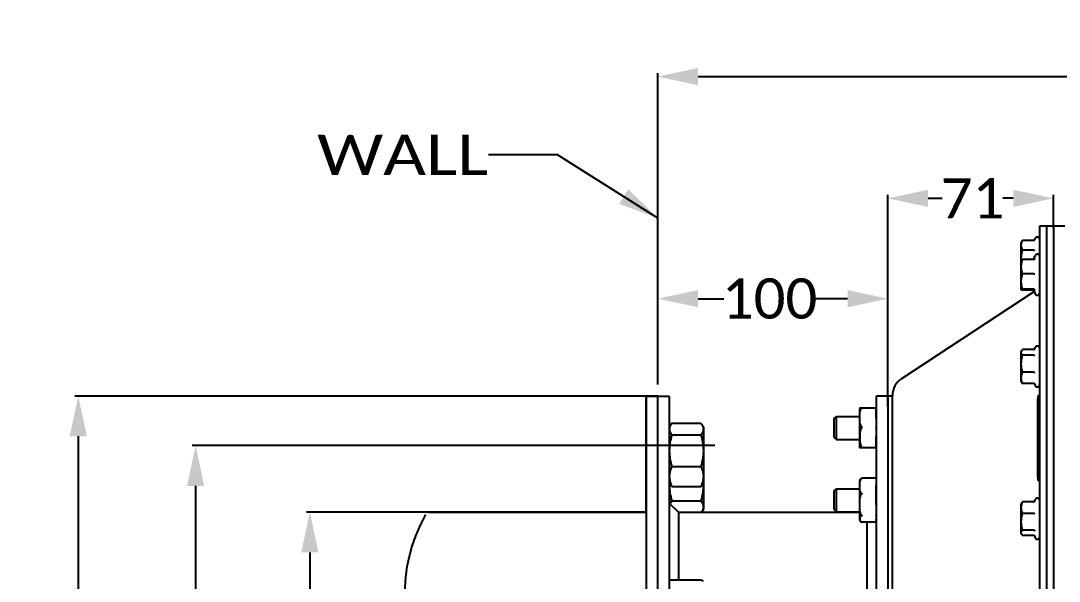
# Model space of a CAD drawing. Header units: millimetres. Extents: x 971 to 5173, y 8 to 3808.
# Drawn here: x 3930.4 to 4381.8, y 1768.9 to 2012.5 of the extents above; entities that cross this region are included whole.
import ezdxf
from ezdxf.enums import TextEntityAlignment as Align

# ---------------------------------------------------------------- set-up
doc = ezdxf.new("R2010")
doc.units = ezdxf.units.MM
doc.header["$LTSCALE"] = 115.5
doc.header["$PDMODE"] = 3
doc.header["$PDSIZE"] = 8
doc.layers.get('0').update_dxf_attribs({"linetype": 'CONTINUOUS'})
doc.layers.get('Defpoints').update_dxf_attribs({"linetype": 'CONTINUOUS'})
doc.layers.add('00_BUW_DATUM', color=7, linetype='CONTINUOUS')
doc.styles.get("Standard").update_dxf_attribs({"font": 'calibri.ttf'})
doc.dimstyles.new('DIMSTYLE_5', dxfattribs={"dimtxt": 17.5, "dimasz": 17.5, "dimexe": 1.5, "dimexo": 1, "dimgap": 0.875, "dimtad": 1, "dimdsep": 46, "dimtxsty": 'Standard', "dimblk": '_FILLED', "dimblk1": '_FILLED', "dimblk2": '_FILLED', "dimcen": 0.09, "dimazin": 2, "dimtp": 0.01, "dimtm": 0.01, "dimtfac": 1, "dimtofl": 0, "dimtmove": 0, "dimatfit": 3, "dimldrblk": '_FILLED', "dimfxl": 1, "dimtolj": 1, "dimarcsym": 0})
doc.dimstyles.get("Standard").update_dxf_attribs({"dimtxt": 17.5, "dimasz": 17.5, "dimexe": 1.5, "dimexo": 1, "dimtad": 1, "dimdsep": 46, "dimtxsty": 'Standard', "dimblk": '_FILLED', "dimblk1": '_FILLED', "dimblk2": '_FILLED', "dimcen": 0.09, "dimazin": 2, "dimtol": 1, "dimtp": 0.01, "dimtm": 0.01, "dimtfac": 1, "dimtofl": 0, "dimtmove": 0, "dimatfit": 3, "dimldrblk": '_FILLED', "dimfxl": 1, "dimtolj": 1, "dimarcsym": 0})

# ---------------------------------------------------------------- blocks, each defined once
blk = doc.blocks.new('_FILLED')
at = {"color": 0, "linetype": 'ByBlock'}
blk.add_solid([(0, 0), (-1, 0.214), (-1, -0.214)], dxfattribs=at)
blk = doc.blocks.new('*D72')
at = {"color": 0, "linetype": 'Continuous', "lineweight": -2}
for p, q in [((4207.29, 1854.41), (4207.29, 1989.75)), ((4224.79, 1988.25), (4904.79, 1988.25)), ((4922.29, 1788.85), (4922.29, 1989.75))]:
    blk.add_line(p, q, dxfattribs=at)
at = {"layer": 'Defpoints', "color": 0}
for p in [(4922.29, 1988.25), (4207.29, 1853.41), (4922.29, 1787.85)]:
    blk.add_point(p, dxfattribs=at)
at = {"color": 0, "linetype": 'ByBlock', "lineweight": -2, "xscale": 17.5, "yscale": 17.5, "zscale": 17.5, "rotation": 180}
blk.add_blockref('_FILLED', (4207.29, 1988.25), dxfattribs=at)
at = {"color": 0, "linetype": 'ByBlock', "lineweight": -2, "xscale": 17.5, "yscale": 17.5, "zscale": 17.5}
blk.add_blockref('_FILLED', (4922.29, 1988.25), dxfattribs=at)
at = {"color": 0, "insert": (4591.58, 2012.46), "char_height": 17.5, "attachment_point": 2, "line_spacing_factor": 0.9}
blk.add_mtext('\\A1;{\\A1;715}', dxfattribs=at)
blk = doc.blocks.new('*D73')
at = {"color": 0, "linetype": 'Continuous', "lineweight": -2}
for p, q in [((4202.29, 1849.41), (3953.88, 1849.41)), ((3955.38, 1831.91), (3955.38, 1546.91)), ((4202.29, 1529.41), (3953.88, 1529.41))]:
    blk.add_line(p, q, dxfattribs=at)
at = {"layer": 'Defpoints', "color": 0}
for p in [(4203.29, 1849.41), (3955.38, 1529.41), (4203.29, 1529.41)]:
    blk.add_point(p, dxfattribs=at)
at = {"color": 0, "linetype": 'ByBlock', "lineweight": -2, "xscale": 17.5, "yscale": 17.5, "zscale": 17.5}
for p, rotation in [((3955.38, 1849.41), 90), ((3955.38, 1529.41), 270)]:
    blk.add_blockref('_FILLED', p, dxfattribs=dict(at, rotation=rotation))
at = {"color": 0, "insert": (3931.17, 1701.07), "char_height": 17.5, "attachment_point": 2, "rotation": 90, "line_spacing_factor": 0.9}
blk.add_mtext('\\A1;%%c320', dxfattribs=at)
blk = doc.blocks.new('*D74')
at = {"color": 0, "linetype": 'Continuous', "lineweight": -2}
for p, q in [((4202.29, 1798.91), (4054.54, 1798.91)), ((4056.04, 1781.41), (4056.04, 1597.41)), ((4202.29, 1579.91), (4054.54, 1579.91))]:
    blk.add_line(p, q, dxfattribs=at)
at = {"layer": 'Defpoints', "color": 0}
for p in [(4203.29, 1798.91), (4056.04, 1579.91), (4203.29, 1579.91)]:
    blk.add_point(p, dxfattribs=at)
at = {"color": 0, "linetype": 'ByBlock', "lineweight": -2, "xscale": 17.5, "yscale": 17.5, "zscale": 17.5}
for p, rotation in [((4056.04, 1798.91), 90), ((4056.04, 1579.91), 270)]:
    blk.add_blockref('_FILLED', p, dxfattribs=dict(at, rotation=rotation))
at = {"color": 0, "insert": (4031.83, 1701.07), "char_height": 17.5, "attachment_point": 2, "rotation": 90, "line_spacing_factor": 0.9}
blk.add_mtext('\\A1;%%c220', dxfattribs=at)
blk = doc.blocks.new('*D75')
at = {"color": 0, "linetype": 'Continuous', "lineweight": -2}
for p, q in [((4232.14, 1827.85), (4004.88, 1827.85)), ((4006.38, 1810.35), (4006.38, 1565.35)), ((4231.48, 1547.85), (4004.88, 1547.85))]:
    blk.add_line(p, q, dxfattribs=at)
at = {"layer": 'Defpoints', "color": 0}
for p in [(4233.14, 1827.85), (4006.38, 1547.85), (4232.48, 1547.85)]:
    blk.add_point(p, dxfattribs=at)
at = {"color": 0, "linetype": 'ByBlock', "lineweight": -2, "xscale": 17.5, "yscale": 17.5, "zscale": 17.5}
for p, rotation in [((4006.38, 1827.85), 90), ((4006.38, 1547.85), 270)]:
    blk.add_blockref('_FILLED', p, dxfattribs=dict(at, rotation=rotation))
at = {"color": 0, "insert": (3982.17, 1697.83), "char_height": 17.5, "attachment_point": 2, "rotation": 90, "line_spacing_factor": 0.9}
blk.add_mtext('\\A1;%%c280', dxfattribs=at)
blk = doc.blocks.new('*D77')
at = {"color": 0, "lineweight": -2}
for p, q in [((4207.27, 1886.34), (4207.27, 1893.22)), ((4224.77, 1891.72), (4235.94, 1891.72)), ((4289.79, 1891.72), (4275.81, 1891.72)), ((4307.29, 1844.73), (4307.29, 1893.22))]:
    blk.add_line(p, q, dxfattribs=at)
at = {"layer": 'Defpoints', "color": 0}
for p in [(4307.29, 1891.72), (4207.27, 1885.34), (4307.29, 1843.73)]:
    blk.add_point(p, dxfattribs=at)
at = {"color": 0, "linetype": 'ByBlock', "lineweight": -2, "xscale": 17.5, "yscale": 17.5, "zscale": 17.5, "rotation": 180}
blk.add_blockref('_FILLED', (4207.27, 1891.72), dxfattribs=at)
at = {"color": 0, "linetype": 'ByBlock', "lineweight": -2, "xscale": 17.5, "yscale": 17.5, "zscale": 17.5}
blk.add_blockref('_FILLED', (4307.29, 1891.72), dxfattribs=at)
at = {"color": 0, "insert": (4255.88, 1891.72), "char_height": 17.5, "attachment_point": 5}
blk.add_mtext('\\A1;\\A1;100', dxfattribs=at)
blk = doc.blocks.new('*D78')
at = {"color": 0, "lineweight": -2}
for p, q in [((4307.29, 1848), (4307.29, 1936.84)), ((4379.29, 1922.44), (4379.29, 1936.84)), ((4324.79, 1935.34), (4330.92, 1935.34)), ((4361.79, 1935.34), (4357.28, 1935.34))]:
    blk.add_line(p, q, dxfattribs=at)
at = {"layer": 'Defpoints', "color": 0}
for p in [(4379.29, 1935.34), (4379.29, 1921.44), (4307.29, 1847)]:
    blk.add_point(p, dxfattribs=at)
at = {"color": 0, "linetype": 'ByBlock', "lineweight": -2, "xscale": 17.5, "yscale": 17.5, "zscale": 17.5, "rotation": 180}
blk.add_blockref('_FILLED', (4307.29, 1935.34), dxfattribs=at)
at = {"color": 0, "linetype": 'ByBlock', "lineweight": -2, "xscale": 17.5, "yscale": 17.5, "zscale": 17.5}
blk.add_blockref('_FILLED', (4379.29, 1935.34), dxfattribs=at)
at = {"color": 0, "insert": (4344.1, 1935.34), "char_height": 17.5, "attachment_point": 5}
blk.add_mtext('\\A1;\\A1;71', dxfattribs=at)

msp = doc.modelspace()

# ---------------------------------------------------------------- linework, layer by layer
at = {"color": 0, "linetype": 'Continuous'}
for p, q in [((4373.29077, 1455.40824), (4373.29077, 1923.40824)), ((4373.29077, 1923.40824), (4384.29077, 1923.40824)), ((4376.29077, 1923.40824), (4376.29077, 1455.40824)), ((4379.29077, 1923.40824), (4379.29077, 1455.40824)), ((4365.29077, 1916.07481), (4365.69294, 1916.7714)), ((4365.29077, 1895.61102), (4365.29077, 1916.07481)), ((4365.87132, 1917.05637), (4365.69298, 1916.77139)), ((4370.6837, 1917.05637), (4365.87132, 1917.05637)), ((4371.16633, 1917.3814), (4371.32639, 1917.82118)), ((4371.19215, 1917.42963), (4371.20464, 1917.46138)), ((4370.6837, 1912.79625), (4365.87132, 1912.79625)), ((4370.81371, 1908.94032), (4371.32639, 1910.34897)), ((4365.29077, 1908.6026), (4365.29564, 1908.61103)), ((4365.29967, 1908.61113), (4365.29928, 1908.62088)), ((4365.30554, 1908.61136), (4365.30521, 1908.62111)), ((4370.6837, 1908.78517), (4365.87132, 1908.78517)), ((4370.6837, 1902.48459), (4365.87132, 1902.48459)), ((4313.35041, 1857.07428), (4370.94691, 1894.89885)), ((4365.29576, 1895.59416), (4365.29077, 1895.61102)), ((4370.6837, 1895.80202), (4365.87132, 1895.80202)), ((4370.6837, 1895.42002), (4365.87132, 1895.42002)), ((4370.81371, 1895.26489), (4371.32639, 1893.85622)), ((4365.29077, 1868.7496), (4365.52116, 1869.14865)), ((4370.6837, 1869.63144), (4365.87132, 1869.63144)), ((4370.96713, 1869.50892), (4371.32639, 1870.49597)), ((4370.96903, 1869.5103), (4370.96841, 1869.50858)), ((4365.29077, 1855.7496), (4365.29077, 1868.7496)), ((4370.6837, 1867.11583), (4365.87132, 1867.11583)), ((4365.29077, 1855.7496), (4365.52116, 1855.35055)), ((4370.6837, 1859.73399), (4365.87132, 1859.73399)), ((4370.6837, 1854.86776), (4365.87132, 1854.86776)), ((4371.08613, 1854.66336), (4371.32639, 1854.00323)), ((4371.20465, 1854.46814), (4371.16634, 1854.5531)), ((4202.27292, 1849.38916), (4202.27292, 1529.38916)), ((4202.27292, 1798.88916), (4202.27292, 1849.38916)), ((4202.27292, 1849.38916), (4207.27292, 1849.38916)), ((4207.27292, 1849.38916), (4202.27292, 1849.38916)), ((4207.29077, 1529.40824), (4207.29077, 1849.40824)), ((4207.29077, 1849.40824), (4212.29077, 1849.40824)), ((4212.29077, 1849.40824), (4212.29077, 1529.40824)), ((4302.29077, 1529.40824), (4302.29077, 1849.40824)), ((4309.29077, 1849.40824), (4302.29077, 1849.40824)), ((4307.29077, 1849.40824), (4307.29077, 1529.40824)), ((4309.29077, 1529.26503), (4309.29077, 1849.55146)), ((4372.29077, 1848.11758), (4372.29077, 1814.04335)), ((4372.29077, 1848.11758), (4372.49077, 1848.11758)), ((4372.49077, 1849.52585), (4372.49077, 1812.63508)), ((4373.29077, 1849.52585), (4372.49077, 1849.52585)), ((4295.09077, 1843.93822), (4295.0935, 1844.02818)), ((4295.09077, 1827.10831), (4295.09077, 1843.93822)), ((4295.8908, 1844.17927), (4295.90032, 1844.17944)), ((4302.09077, 1844.17944), (4295.90019, 1844.17944)), ((4302.09077, 1844.17944), (4302.09077, 1839.78548)), ((4302.09077, 1844.00892), (4302.29077, 1844.00892)), ((4283.99077, 1839.60326), (4284.91077, 1840.52326)), ((4283.99077, 1831.44326), (4283.99077, 1839.60326)), ((4284.91077, 1830.52326), (4284.91077, 1840.52326)), ((4284.91077, 1840.52326), (4295.09077, 1840.52326)), ((4302.09077, 1841.77326), (4302.29077, 1841.77326)), ((4302.29077, 1839.78548), (4302.09077, 1839.78548)), ((4283.99077, 1831.44326), (4284.91077, 1830.52326)), ((4284.91077, 1830.52326), (4295.09077, 1830.52326)), ((4302.09077, 1831.77088), (4302.09077, 1827.01874)), ((4302.09077, 1831.77088), (4302.29077, 1831.77088)), ((4302.09077, 1829.27326), (4302.29077, 1829.27326)), ((4295.09077, 1827.10831), (4295.0935, 1827.01835)), ((4295.8908, 1826.86726), (4295.90032, 1826.86709)), ((4302.28134, 1826.86709), (4295.90019, 1826.86709)), ((4302.29077, 1827.01874), (4302.09077, 1827.01874)), ((4372.29077, 1820.43697), (4372.49077, 1820.43697)), ((4373.29077, 1820.30743), (4372.49077, 1820.30743)), ((4295.09077, 1795.70084), (4295.09077, 1812.53075)), ((4302.22598, 1813.63971), (4295.95556, 1813.63971)), ((4302.09077, 1810.5165), (4302.09077, 1801.92577)), ((4302.09077, 1810.5165), (4302.29077, 1810.5165)), ((4302.09077, 1810.36579), (4302.29077, 1810.36579)), ((4372.29077, 1814.04335), (4372.49077, 1814.04335)), ((4373.29077, 1812.63508), (4372.49077, 1812.63508)), ((4283.99077, 1808.19579), (4284.91077, 1809.11579)), ((4283.99077, 1800.03579), (4283.99077, 1808.19579)), ((4284.91077, 1799.11579), (4284.91077, 1809.11579)), ((4284.91077, 1809.11579), (4295.09077, 1809.11579)), ((4216.29077, 1798.90824), (4212.29077, 1802.90824)), ((4302.29077, 1801.92577), (4302.09077, 1801.92577)), ((4365.29077, 1802.58307), (4365.48205, 1802.91438)), ((4365.29077, 1789.58307), (4365.29077, 1802.58307)), ((4370.6837, 1803.42235), (4365.87132, 1803.42235)), ((4371.05851, 1803.59344), (4371.32639, 1804.32944)), ((4371.15551, 1803.71594), (4371.20465, 1803.81968)), ((4107.27292, 1798.88916), (4202.27292, 1798.88916)), ((4216.29077, 1798.90824), (4216.29077, 1769.52965)), ((4216.29077, 1798.90824), (4295.09077, 1798.90824)), ((4283.99077, 1800.03579), (4284.91077, 1799.11579)), ((4284.91077, 1799.11579), (4295.09077, 1799.11579)), ((4370.6837, 1798.39211), (4365.87132, 1798.39211)), ((4295.09627, 1795.73568), (4295.09744, 1795.70122)), ((4295.09632, 1795.73568), (4295.09638, 1795.73203)), ((4295.09638, 1795.73203), (4295.09802, 1795.70122)), ((4302.09077, 1794.59187), (4295.95556, 1794.59187)), ((4298.29077, 1715.27727), (4298.29077, 1794.59187)), ((4302.09077, 1796.06585), (4302.09077, 1794.59187)), ((4302.09077, 1796.06585), (4302.29077, 1796.06585)), ((4365.29077, 1789.58307), (4365.48205, 1789.25176)), ((4370.6837, 1791.05283), (4365.87132, 1791.05283)), ((4370.6837, 1788.74379), (4365.87132, 1788.74379)), ((4370.94054, 1788.89681), (4371.32639, 1787.8367)), ((4370.94128, 1788.89796), (4370.94156, 1788.8972))]:
    msp.add_line(p, q, dxfattribs=at)
for points in [[(4370.71503, 1908.78887), (4370.75225, 1908.82732), (4370.81371, 1908.94032)], [(4370.81371, 1895.26489), (4370.75225, 1895.37788), (4370.69174, 1895.44039), (4370.67314, 1895.4538)]]:
    msp.add_lwpolyline(points, dxfattribs=at)
for centre, radius, start, end in [((4370.56003, 1917.69664), 0.6862, 332.5272208, 337.0983722), ((4372.27804, 1917.47481), 1.01272, 0, 160), ((4372.27804, 1910.0026), 1.01272, 0, 160), ((4376.4296, 1909.05633), 11.13884, 180.0044041, 182.2404166), ((4370.68348, 1894.91731), 0.50272, 86.3745952, 90.0004095), ((4372.27804, 1894.2026), 1.01272, 200, 0), ((4372.27804, 1870.1496), 1.01272, 0, 160), ((4318.29077, 1849.55146), 9, 123.2935633, 180), ((4370.5874, 1854.24253), 0.65698, 28.2171297, 40.1516084), ((4372.27804, 1854.3496), 1.01272, 200, 0), ((4296.57077, 1812.53075), 1.48, 161.4451253, 180), ((4372.27804, 1803.98307), 1.01272, 0, 160), ((4296.57077, 1795.70084), 1.48, 180, 198.5548747), ((4372.27804, 1788.18307), 1.01272, 200, 0)]:
    msp.add_arc(centre, radius, start, end, dxfattribs=at)
for points, knots in [([(4365.29077, 1914.92631), (4365.29077, 1915.10682), (4365.31855, 1915.47089), (4365.47944, 1916.19716), (4365.69972, 1916.71897), (4365.87132, 1917.05637)], [0, 0, 0, 0, 0.243269477, 0.4898847, 1, 1, 1, 1]), ([(4365.87132, 1912.79625), (4365.69973, 1913.13364), (4365.47956, 1913.65548), (4365.31863, 1914.38173), (4365.29077, 1914.74579), (4365.29077, 1914.92631)], [0, 0, 0, 0, 0.510108146, 0.756727448, 1, 1, 1, 1]), ([(4370.6837, 1917.05637), (4370.78432, 1917.05632), (4370.98825, 1917.12886), (4371.12222, 1917.29041), (4371.16885, 1917.38008)], [0, 0, 0, 0, 0.498877646, 1, 1, 1, 1]), ([(4365.29077, 1909.05547), (4365.29077, 1909.68783), (4365.40209, 1910.95463), (4365.69532, 1912.18852), (4365.87132, 1912.79625)], [0, 0, 0, 0, 0.499863992, 1, 1, 1, 1]), ([(4370.68348, 1912.79626), (4370.79231, 1912.79623), (4370.94731, 1912.81802), (4371.11896, 1912.89488), (4371.1821, 1912.94405), (4371.20465, 1912.97065)], [0, 0, 0, 0, 0.580997838, 0.813818815, 1, 1, 1, 1]), ([(4365.29077, 1905.63488), (4365.29077, 1906.16816), (4365.40337, 1907.24167), (4365.69629, 1908.27618), (4365.87132, 1908.78517)], [0, 0, 0, 0, 0.497684038, 1, 1, 1, 1]), ([(4365.87132, 1902.48459), (4365.69629, 1902.99358), (4365.40356, 1904.02813), (4365.29077, 1905.1016), (4365.29077, 1905.63488)], [0, 0, 0, 0, 0.502314224, 1, 1, 1, 1]), ([(4365.87132, 1908.78517), (4365.79741, 1908.77214), (4365.66445, 1908.74706), (4365.49153, 1908.7058), (4365.37902, 1908.66934), (4365.31975, 1908.63703), (4365.30086, 1908.61986), (4365.2957, 1908.61103)], [0, 0, 0, 0, 0.370220003, 0.666896223, 0.87799584, 0.949577399, 1, 1, 1, 1]), ([(4370.83117, 1908.80669), (4370.9159, 1908.83161), (4371.07137, 1908.92195), (4371.17274, 1909.06888), (4371.20464, 1909.14693)], [0, 0, 0, 0, 0.511597958, 1, 1, 1, 1]), ([(4365.29077, 1899.1433), (4365.29077, 1899.70862), (4365.40288, 1900.84452), (4365.69593, 1901.94362), (4365.87132, 1902.48459)], [0, 0, 0, 0, 0.498510688, 1, 1, 1, 1]), ([(4370.68348, 1902.4846), (4370.79094, 1902.4846), (4370.96474, 1902.48755), (4371.13883, 1902.49607), (4371.20465, 1902.50527)], [0, 0, 0, 0, 0.617866792, 1, 1, 1, 1]), ([(4365.87132, 1895.80202), (4365.69593, 1896.34298), (4365.40307, 1897.44212), (4365.29077, 1898.57799), (4365.29077, 1899.1433)], [0, 0, 0, 0, 0.501488168, 1, 1, 1, 1]), ([(4365.29077, 1895.61102), (4365.29077, 1895.63203), (4365.32985, 1895.6614), (4365.38442, 1895.6862), (4365.4855, 1895.72138), (4365.64864, 1895.76053), (4365.7911, 1895.78787), (4365.87132, 1895.80202)], [0, 0, 0, 0, 0.101055762, 0.189061122, 0.303699622, 0.608105768, 1, 1, 1, 1]), ([(4365.87132, 1895.42002), (4365.79742, 1895.43305), (4365.66448, 1895.45813), (4365.49158, 1895.4994), (4365.37907, 1895.53586), (4365.31979, 1895.56817), (4365.30088, 1895.58533), (4365.29571, 1895.59416)], [0, 0, 0, 0, 0.370185442, 0.666815491, 0.877931197, 0.949547692, 1, 1, 1, 1]), ([(4371.20465, 1895.46093), (4371.16342, 1895.55602), (4371.01668, 1895.73136), (4370.79636, 1895.80204), (4370.6837, 1895.80202)], [0, 0, 0, 0, 0.479149399, 1, 1, 1, 1]), ([(4365.29077, 1868.37363), (4365.29077, 1868.50494), (4365.33578, 1868.77792), (4365.45135, 1869.02681), (4365.52156, 1869.14862)], [0, 0, 0, 0, 0.482908363, 1, 1, 1, 1]), ([(4365.52156, 1869.14862), (4365.54535, 1869.18989), (4365.64999, 1869.35917), (4365.7726, 1869.51682), (4365.87132, 1869.63144)], [0, 0, 0, 0, 0.239496127, 1, 1, 1, 1]), ([(4370.68348, 1869.63143), (4370.76097, 1869.63139), (4370.91723, 1869.67281), (4371.03968, 1869.77421), (4371.08959, 1869.83319)], [0, 0, 0, 0, 0.500703262, 1, 1, 1, 1]), ([(4365.87132, 1867.11583), (4365.78625, 1867.2146), (4365.63026, 1867.41244), (4365.44221, 1867.7256), (4365.32003, 1868.04604), (4365.29077, 1868.26649), (4365.29077, 1868.37363)], [0, 0, 0, 0, 0.276733601, 0.533683992, 0.772551729, 1, 1, 1, 1]), ([(4365.29077, 1863.42491), (4365.29077, 1864.04889), (4365.40217, 1865.29933), (4365.69539, 1866.51642), (4365.87132, 1867.11583)], [0, 0, 0, 0, 0.499717809, 1, 1, 1, 1]), ([(4370.6837, 1867.11583), (4370.79425, 1867.11583), (4370.9981, 1867.16193), (4371.16036, 1867.30038), (4371.20464, 1867.37926)], [0, 0, 0, 0, 0.549970335, 1, 1, 1, 1]), ([(4365.87132, 1859.73399), (4365.69539, 1860.33339), (4365.40237, 1861.55051), (4365.29077, 1862.80092), (4365.29077, 1863.42491)], [0, 0, 0, 0, 0.500281915, 1, 1, 1, 1]), ([(4365.29077, 1857.30087), (4365.29077, 1857.71409), (4365.40632, 1858.55485), (4365.69834, 1859.34547), (4365.87132, 1859.73399)], [0, 0, 0, 0, 0.492800711, 1, 1, 1, 1]), ([(4365.87132, 1854.86776), (4365.69834, 1855.25627), (4365.40651, 1856.04693), (4365.29077, 1856.88766), (4365.29077, 1857.30087)], [0, 0, 0, 0, 0.507194083, 1, 1, 1, 1]), ([(4365.52151, 1855.35057), (4365.5453, 1855.3093), (4365.64997, 1855.14003), (4365.7726, 1854.98238), (4365.87132, 1854.86776)], [0, 0, 0, 0, 0.239496719, 1, 1, 1, 1]), ([(4370.68348, 1859.734), (4370.7918, 1859.73403), (4370.9437, 1859.71672), (4371.11641, 1859.65772), (4371.18117, 1859.61942), (4371.20465, 1859.5978)], [0, 0, 0, 0, 0.594391128, 0.824843213, 1, 1, 1, 1]), ([(4371.08955, 1854.66616), (4371.03969, 1854.72513), (4370.9173, 1854.82648), (4370.76113, 1854.86779), (4370.6837, 1854.86776)], [0, 0, 0, 0, 0.499343887, 1, 1, 1, 1]), ([(4295.33054, 1836.98438), (4295.25764, 1837.22918), (4295.1643, 1837.73319), (4295.10956, 1838.49556), (4295.09451, 1839.25839), (4295.09256, 1840.02096), (4295.09451, 1840.78353), (4295.10956, 1841.54636), (4295.16427, 1842.30873), (4295.25765, 1842.81274), (4295.33055, 1843.05754)], [0, 0, 0, 0, 0.125429089, 0.250347728, 0.375177916, 0.499999638, 0.624821337, 0.749651635, 0.874570451, 1, 1, 1, 1]), ([(4295.33054, 1844.13999), (4295.28208, 1844.13347), (4295.21962, 1844.12411), (4295.15089, 1844.1009), (4295.11923, 1844.08454), (4295.09723, 1844.05986), (4295.09407, 1844.03771), (4295.09349, 1844.02818)], [0, 0, 0, 0, 0.520257345, 0.667914471, 0.769382985, 0.898335875, 1, 1, 1, 1]), ([(4295.8908, 1844.17927), (4295.7739, 1844.17504), (4295.58683, 1844.16609), (4295.40019, 1844.14936), (4295.33054, 1844.13999)], [0, 0, 0, 0, 0.624699226, 1, 1, 1, 1]), ([(4295.33055, 1843.05754), (4295.35713, 1843.14679), (4295.47881, 1843.5039), (4295.67882, 1843.84697), (4295.8908, 1844.03818)], [0, 0, 0, 0, 0.245966965, 1, 1, 1, 1]), ([(4295.97227, 1844.14419), (4295.97227, 1844.13588), (4295.96478, 1844.11719), (4295.9375, 1844.08117), (4295.91021, 1844.05569), (4295.8908, 1844.03818)], [0, 0, 0, 0, 0.183361143, 0.423340192, 1, 1, 1, 1]), ([(4295.90019, 1844.17944), (4295.90908, 1844.17944), (4295.92589, 1844.17852), (4295.94871, 1844.17354), (4295.96728, 1844.16311), (4295.97227, 1844.15018), (4295.97227, 1844.14419)], [0, 0, 0, 0, 0.303328508, 0.571896518, 0.795679314, 1, 1, 1, 1]), ([(4295.33057, 1834.68426), (4295.25755, 1834.42923), (4295.16422, 1833.905), (4295.10973, 1833.11239), (4295.09447, 1832.31906), (4295.09245, 1831.52592), (4295.09447, 1830.73279), (4295.10973, 1829.93946), (4295.16423, 1829.14685), (4295.25755, 1828.62261), (4295.33057, 1828.36758)], [0, 0, 0, 0, 0.125299542, 0.250242484, 0.375124175, 0.499999985, 0.624875795, 0.749757483, 0.874700442, 1, 1, 1, 1]), ([(4295.8908, 1836.00384), (4295.81803, 1836.06948), (4295.56428, 1836.35518), (4295.41088, 1836.71459), (4295.33054, 1836.98438)], [0, 0, 0, 0, 0.258245313, 1, 1, 1, 1]), ([(4295.8908, 1835.70401), (4295.81775, 1835.63547), (4295.56235, 1835.33601), (4295.41059, 1834.96373), (4295.33057, 1834.68426)], [0, 0, 0, 0, 0.256280173, 1, 1, 1, 1]), ([(4295.8908, 1836.00384), (4295.91183, 1835.98487), (4295.95161, 1835.94236), (4295.98283, 1835.85495), (4295.95129, 1835.76727), (4295.91179, 1835.7237), (4295.8908, 1835.70401)], [0, 0, 0, 0, 0.243828441, 0.496967461, 0.752171265, 1, 1, 1, 1]), ([(4302.29073, 1835.70401), (4302.24895, 1835.74321), (4302.16977, 1835.85446), (4302.24882, 1835.96603), (4302.29073, 1836.00384)], [0, 0, 0, 0, 0.503742438, 1, 1, 1, 1]), ([(4295.33057, 1828.36758), (4295.35712, 1828.27485), (4295.47813, 1827.90566), (4295.67676, 1827.54864), (4295.8908, 1827.34783)], [0, 0, 0, 0, 0.24734941, 1, 1, 1, 1]), ([(4295.09349, 1827.01835), (4295.09316, 1827.02392), (4295.09268, 1827.04713), (4295.09952, 1827.07259), (4295.11203, 1827.08536)], [0, 0, 0, 0, 0.238092245, 1, 1, 1, 1]), ([(4295.33054, 1826.90654), (4295.28208, 1826.91305), (4295.21962, 1826.92241), (4295.15089, 1826.94562), (4295.11923, 1826.96198), (4295.09723, 1826.98667), (4295.09407, 1827.00881), (4295.09349, 1827.01835)], [0, 0, 0, 0, 0.520257345, 0.667914471, 0.769382985, 0.898335875, 1, 1, 1, 1]), ([(4295.11203, 1827.08536), (4295.12799, 1827.10167), (4295.20235, 1827.13152), (4295.27722, 1827.14263), (4295.33055, 1827.14981)], [0, 0, 0, 0, 0.29782086, 1, 1, 1, 1]), ([(4295.8908, 1826.86726), (4295.7739, 1826.87148), (4295.58683, 1826.88043), (4295.40019, 1826.89717), (4295.33054, 1826.90654)], [0, 0, 0, 0, 0.624699226, 1, 1, 1, 1]), ([(4295.33055, 1827.14981), (4295.40019, 1827.15917), (4295.58683, 1827.17592), (4295.77389, 1827.18486), (4295.8908, 1827.18909)], [0, 0, 0, 0, 0.375249304, 1, 1, 1, 1]), ([(4295.8908, 1827.34783), (4295.91037, 1827.32947), (4295.93804, 1827.30248), (4295.96497, 1827.26365), (4295.97523, 1827.23635), (4295.96674, 1827.2115), (4295.94544, 1827.19814), (4295.91965, 1827.19123), (4295.90073, 1827.18945), (4295.8908, 1827.18909)], [0, 0, 0, 0, 0.329725985, 0.470357474, 0.582533438, 0.672363871, 0.767729237, 0.877965494, 1, 1, 1, 1]), ([(4295.33054, 1807.88397), (4295.25844, 1808.07875), (4295.16447, 1808.48402), (4295.1096, 1809.09931), (4295.09451, 1809.71343), (4295.09256, 1810.32698), (4295.0945, 1810.94052), (4295.10959, 1811.55464), (4295.16444, 1812.16994), (4295.25845, 1812.5752), (4295.33055, 1812.76998)], [0, 0, 0, 0, 0.12636797, 0.251115995, 0.375572642, 0.499999479, 0.624426293, 0.748883038, 0.87363119, 1, 1, 1, 1]), ([(4295.16771, 1813.0017), (4295.17595, 1813.02627), (4295.2152, 1813.1298), (4295.27503, 1813.22579), (4295.33057, 1813.28986)], [0, 0, 0, 0, 0.23407013, 1, 1, 1, 1]), ([(4295.33055, 1812.76998), (4295.38472, 1812.91631), (4295.52738, 1813.2125), (4295.75322, 1813.45909), (4295.8908, 1813.55893)], [0, 0, 0, 0, 0.478588213, 1, 1, 1, 1]), ([(4295.33057, 1813.28986), (4295.35865, 1813.32225), (4295.51518, 1813.47714), (4295.72214, 1813.57442), (4295.8908, 1813.62669)], [0, 0, 0, 0, 0.195348627, 1, 1, 1, 1]), ([(4295.8908, 1813.62669), (4295.8969, 1813.62858), (4295.91807, 1813.63458), (4295.93992, 1813.63975), (4295.9556, 1813.63974)], [0, 0, 0, 0, 0.289413549, 1, 1, 1, 1]), ([(4295.9556, 1813.63974), (4295.96144, 1813.63973), (4295.98014, 1813.63498), (4295.95489, 1813.60694), (4295.92995, 1813.58792), (4295.90434, 1813.56876), (4295.8908, 1813.55893)], [0, 0, 0, 0, 0.135585103, 0.299610494, 0.611585566, 1, 1, 1, 1]), ([(4302.29073, 1813.55893), (4302.27727, 1813.5687), (4302.25191, 1813.58808), (4302.22746, 1813.60724), (4302.20104, 1813.63525), (4302.22061, 1813.6397), (4302.22668, 1813.63972)], [0, 0, 0, 0, 0.384655004, 0.694343341, 0.859658485, 1, 1, 1, 1]), ([(4295.8908, 1807.0951), (4295.75323, 1807.19494), (4295.52742, 1807.44151), (4295.3847, 1807.73765), (4295.33054, 1807.88397)], [0, 0, 0, 0, 0.521404811, 1, 1, 1, 1]), ([(4295.33055, 1805.68229), (4295.38352, 1805.88651), (4295.5173, 1806.28846), (4295.74393, 1806.65603), (4295.8908, 1806.80813)], [0, 0, 0, 0, 0.499462203, 1, 1, 1, 1]), ([(4295.8908, 1807.0951), (4295.91175, 1807.0799), (4295.95204, 1807.04402), (4295.97227, 1806.99056), (4295.97227, 1806.96333)], [0, 0, 0, 0, 0.48729228, 1, 1, 1, 1]), ([(4295.33054, 1798.70993), (4295.25726, 1798.99242), (4295.16423, 1799.57112), (4295.10955, 1800.44514), (4295.09451, 1801.32065), (4295.09256, 1802.19611), (4295.09451, 1803.07156), (4295.10955, 1803.94708), (4295.1642, 1804.8211), (4295.25727, 1805.39979), (4295.33055, 1805.68229)], [0, 0, 0, 0, 0.125008045, 0.250003629, 0.375001154, 0.49999971, 0.624998242, 0.749995883, 0.874991666, 1, 1, 1, 1]), ([(4365.29077, 1800.90723), (4365.29077, 1801.33416), (4365.4064, 1802.20126), (4365.69804, 1803.02004), (4365.87132, 1803.42235)], [0, 0, 0, 0, 0.493573858, 1, 1, 1, 1]), ([(4365.87132, 1803.42235), (4365.83274, 1803.38124), (4365.68992, 1803.22267), (4365.56083, 1803.05048), (4365.48234, 1802.91437)], [0, 0, 0, 0, 0.264065768, 1, 1, 1, 1]), ([(4370.68348, 1803.42235), (4370.75393, 1803.42231), (4370.89577, 1803.45596), (4371.01187, 1803.54104), (4371.06084, 1803.59126)], [0, 0, 0, 0, 0.501083512, 1, 1, 1, 1]), ([(4106.2893, 1797.87897), (4092.90434, 1773.10652), (4099.95499, 1721.48833), (4150.57916, 1651.49097), (4139.25851, 1602.25113), (4106.2893, 1578.87897)], [0, 0, 0, 0, 0.298979169, 0.669756382, 1, 1, 1, 1]), ([(4295.33057, 1797.02816), (4295.28857, 1796.97971), (4295.21911, 1796.87778), (4295.13391, 1796.66109), (4295.09742, 1796.38544), (4295.09237, 1796.06011), (4295.093, 1795.84374), (4295.09627, 1795.73568)], [0, 0, 0, 0, 0.143230165, 0.272456132, 0.516933764, 0.758517483, 1, 1, 1, 1]), ([(4295.8908, 1797.58421), (4295.74395, 1797.73629), (4295.51735, 1798.10383), (4295.38351, 1798.50572), (4295.33054, 1798.70993)], [0, 0, 0, 0, 0.50053549, 1, 1, 1, 1]), ([(4295.8908, 1797.36499), (4295.82365, 1797.34418), (4295.61817, 1797.26778), (4295.42832, 1797.14092), (4295.33057, 1797.02816)], [0, 0, 0, 0, 0.320240151, 1, 1, 1, 1]), ([(4295.8908, 1797.58421), (4295.91092, 1797.56338), (4295.93934, 1797.53152), (4295.96597, 1797.48409), (4295.97498, 1797.44875), (4295.96736, 1797.41604), (4295.93994, 1797.38399), (4295.91066, 1797.37114), (4295.8908, 1797.36499)], [0, 0, 0, 0, 0.30387198, 0.443950387, 0.568438328, 0.677111748, 0.781867917, 1, 1, 1, 1]), ([(4302.29073, 1797.36499), (4302.27102, 1797.37109), (4302.24207, 1797.38437), (4302.21482, 1797.41617), (4302.2063, 1797.44876), (4302.2163, 1797.48401), (4302.24298, 1797.53103), (4302.27068, 1797.56344), (4302.29073, 1797.58421)], [0, 0, 0, 0, 0.217078076, 0.322162748, 0.431531868, 0.555757591, 0.696361728, 1, 1, 1, 1]), ([(4365.87132, 1798.39211), (4365.69803, 1798.79443), (4365.40628, 1799.61318), (4365.29077, 1800.48031), (4365.29077, 1800.90723)], [0, 0, 0, 0, 0.506429388, 1, 1, 1, 1]), ([(4365.29077, 1794.72247), (4365.29077, 1795.34289), (4365.40221, 1796.58634), (4365.69542, 1797.79626), (4365.87132, 1798.39211)], [0, 0, 0, 0, 0.49965367, 1, 1, 1, 1]), ([(4370.6837, 1798.39211), (4370.79181, 1798.39215), (4370.94314, 1798.40655), (4371.11578, 1798.46161), (4371.18081, 1798.49697), (4371.20464, 1798.51711)], [0, 0, 0, 0, 0.597418507, 0.827542402, 1, 1, 1, 1]), ([(4295.09744, 1795.70122), (4295.09892, 1795.66187), (4295.10712, 1795.50324), (4295.12968, 1795.34338), (4295.16771, 1795.22988)], [0, 0, 0, 0, 0.247546602, 1, 1, 1, 1]), ([(4295.16771, 1795.22988), (4295.17595, 1795.20531), (4295.2152, 1795.10178), (4295.27503, 1795.0058), (4295.33057, 1794.94173)], [0, 0, 0, 0, 0.23407013, 1, 1, 1, 1]), ([(4295.33057, 1794.94173), (4295.35865, 1794.90934), (4295.51518, 1794.75444), (4295.72214, 1794.65716), (4295.8908, 1794.6049)], [0, 0, 0, 0, 0.195348627, 1, 1, 1, 1]), ([(4295.8908, 1794.6049), (4295.8969, 1794.60301), (4295.91807, 1794.597), (4295.93992, 1794.59184), (4295.9556, 1794.59185)], [0, 0, 0, 0, 0.289413549, 1, 1, 1, 1]), ([(4365.87132, 1791.05283), (4365.69542, 1791.64868), (4365.4024, 1792.85863), (4365.29077, 1794.10206), (4365.29077, 1794.72247)], [0, 0, 0, 0, 0.500346008, 1, 1, 1, 1]), ([(4365.29077, 1789.89831), (4365.29077, 1789.9968), (4365.32021, 1790.20053), (4365.44298, 1790.495), (4365.63132, 1790.78208), (4365.7866, 1790.96254), (4365.87132, 1791.05283)], [0, 0, 0, 0, 0.223592544, 0.460662992, 0.718908479, 1, 1, 1, 1]), ([(4365.48234, 1789.25178), (4365.42374, 1789.35342), (4365.32766, 1789.56119), (4365.29077, 1789.78888), (4365.29077, 1789.89831)], [0, 0, 0, 0, 0.5173958, 1, 1, 1, 1]), ([(4365.87132, 1788.74379), (4365.83274, 1788.78491), (4365.68992, 1788.94347), (4365.56083, 1789.11566), (4365.48234, 1789.25178)], [0, 0, 0, 0, 0.264065768, 1, 1, 1, 1]), ([(4370.68348, 1791.05285), (4370.79434, 1791.0529), (4370.99972, 1791.00334), (4371.16086, 1790.86116), (4371.20465, 1790.78051)], [0, 0, 0, 0, 0.547095057, 1, 1, 1, 1]), ([(4371.06085, 1788.57474), (4371.01189, 1788.62492), (4370.89588, 1788.70997), (4370.75412, 1788.74383), (4370.6837, 1788.74379)], [0, 0, 0, 0, 0.498915798, 1, 1, 1, 1])]:
    msp.add_open_spline(points, degree=3, knots=knots, dxfattribs=at)
for points in [[(4370.6837, 1908.78517), (4370.73338, 1908.78516), (4370.78351, 1908.79268), (4370.83117, 1908.80669)], [(4295.97227, 1806.96333), (4295.97227, 1806.9049), (4295.93139, 1806.85016), (4295.8908, 1806.80813)], [(4371.06084, 1803.59126), (4371.09725, 1803.62861), (4371.12916, 1803.67085), (4371.15548, 1803.71589)]]:
    msp.add_open_spline(points, degree=3, dxfattribs=at)
at = {"layer": '00_BUW_DATUM', "color": 0, "linetype": 'Continuous'}
for p, q in [((4213.36256, 1837.54306), (4226.01897, 1837.54306)), ((4212.29077, 1835.84268), (4212.80347, 1836.73071)), ((4226.57806, 1836.73071), (4227.09077, 1835.84268)), ((4227.09077, 1835.84268), (4227.09077, 1800.10271)), ((4213.36256, 1832.48861), (4226.01897, 1832.48861)), ((4213.36256, 1818.78823), (4226.01897, 1818.78823)), ((4212.29077, 1811.84268), (4212.80347, 1810.95465)), ((4226.57806, 1810.95465), (4227.09077, 1811.84268)), ((4213.36256, 1810.1423), (4226.01897, 1810.1423)), ((4213.36256, 1803.8813), (4226.01897, 1803.8813)), ((4226.45806, 1799.00683), (4227.09077, 1800.10271)), ((4213.36256, 1769.52965), (4226.01897, 1769.52965))]:
    msp.add_line(p, q, dxfattribs=at)
for centre, radius, start, end in [((4232.93373, 1810.7646), 20.64296, 177.1660796, 179.9949593), ((4206.4478, 1810.7646), 20.64296, 0.0050407, 2.8339204), ((4217.27996, 1800.60506), 5.07132, 155.0465996, 157.0595644), ((4220.52704, 1802.43164), 6.84882, 329.0389053, 329.9960738)]:
    msp.add_arc(centre, radius, start, end, dxfattribs=at)
for points, knots in [([(4213.36256, 1837.54306), (4213.30998, 1837.47662), (4213.10965, 1837.21584), (4212.92554, 1836.94214), (4212.80347, 1836.73071)], [0, 0, 0, 0, 0.257646455, 1, 1, 1, 1]), ([(4226.01897, 1837.54306), (4226.07155, 1837.47662), (4226.27188, 1837.21584), (4226.45599, 1836.94214), (4226.57806, 1836.73071)], [0, 0, 0, 0, 0.257646455, 1, 1, 1, 1]), ([(4212.80347, 1836.73071), (4212.64793, 1836.46131), (4212.39042, 1835.91114), (4212.29077, 1835.30667), (4212.29077, 1835.01583)], [0, 0, 0, 0, 0.516812513, 1, 1, 1, 1]), ([(4212.29077, 1835.01583), (4212.29077, 1834.80083), (4212.34343, 1834.36046), (4212.56782, 1833.71714), (4212.9152, 1833.08762), (4213.20481, 1832.68795), (4213.36256, 1832.48861)], [0, 0, 0, 0, 0.23080045, 0.471217044, 0.72710629, 1, 1, 1, 1]), ([(4227.09077, 1835.01583), (4227.09077, 1834.80083), (4227.0381, 1834.36046), (4226.81371, 1833.71714), (4226.46633, 1833.08762), (4226.17672, 1832.68795), (4226.01897, 1832.48861)], [0, 0, 0, 0, 0.23080045, 0.471217044, 0.72710629, 1, 1, 1, 1]), ([(4226.57806, 1836.73071), (4226.7336, 1836.46131), (4226.99111, 1835.91114), (4227.09077, 1835.30667), (4227.09077, 1835.01583)], [0, 0, 0, 0, 0.516812513, 1, 1, 1, 1]), ([(4213.36256, 1832.48861), (4213.03771, 1831.37595), (4212.4955, 1829.11697), (4212.29077, 1826.79648), (4212.29077, 1825.63842)], [0, 0, 0, 0, 0.500226941, 1, 1, 1, 1]), ([(4226.01897, 1832.48861), (4226.34382, 1831.37595), (4226.88603, 1829.11697), (4227.09077, 1826.79648), (4227.09077, 1825.63842)], [0, 0, 0, 0, 0.500226941, 1, 1, 1, 1]), ([(4212.29077, 1825.63842), (4212.29077, 1824.48036), (4212.4955, 1822.15987), (4213.03771, 1819.90088), (4213.36256, 1818.78823)], [0, 0, 0, 0, 0.499773073, 1, 1, 1, 1]), ([(4227.09077, 1825.63842), (4227.09077, 1824.48036), (4226.88603, 1822.15987), (4226.34382, 1819.90088), (4226.01897, 1818.78823)], [0, 0, 0, 0, 0.499773073, 1, 1, 1, 1]), ([(4213.36256, 1818.78823), (4213.04388, 1818.0994), (4212.6368, 1817.03737), (4212.34141, 1815.56853), (4212.29077, 1814.83145), (4212.29077, 1814.46526)], [0, 0, 0, 0, 0.507640369, 0.755079322, 1, 1, 1, 1]), ([(4226.01897, 1818.78823), (4226.33765, 1818.0994), (4226.74474, 1817.03737), (4227.04012, 1815.56853), (4227.09077, 1814.83145), (4227.09077, 1814.46526)], [0, 0, 0, 0, 0.507640369, 0.755079322, 1, 1, 1, 1]), ([(4212.29077, 1814.46526), (4212.29077, 1814.09908), (4212.34141, 1813.362), (4212.6368, 1811.89316), (4213.04388, 1810.83113), (4213.36256, 1810.1423)], [0, 0, 0, 0, 0.24492069, 0.492359645, 1, 1, 1, 1]), ([(4212.29077, 1810.76641), (4212.29077, 1809.60249), (4212.49544, 1807.27054), (4213.03766, 1804.99978), (4213.36256, 1803.8813)], [0, 0, 0, 0, 0.499828448, 1, 1, 1, 1]), ([(4213.36256, 1810.1423), (4213.30998, 1810.20874), (4213.10965, 1810.46951), (4212.92554, 1810.74322), (4212.80347, 1810.95465)], [0, 0, 0, 0, 0.257646455, 1, 1, 1, 1]), ([(4227.09077, 1814.46526), (4227.09077, 1814.09908), (4227.04012, 1813.362), (4226.74474, 1811.89316), (4226.33765, 1810.83113), (4226.01897, 1810.1423)], [0, 0, 0, 0, 0.24492069, 0.492359645, 1, 1, 1, 1]), ([(4226.01897, 1810.1423), (4226.07155, 1810.20874), (4226.27188, 1810.46951), (4226.45599, 1810.74322), (4226.57806, 1810.95465)], [0, 0, 0, 0, 0.257646455, 1, 1, 1, 1]), ([(4227.09077, 1810.76641), (4227.09077, 1809.60249), (4226.88609, 1807.27054), (4226.34387, 1804.99978), (4226.01897, 1803.8813)], [0, 0, 0, 0, 0.499828448, 1, 1, 1, 1]), ([(4213.36256, 1803.8813), (4213.29576, 1803.78864), (4213.0438, 1803.42564), (4212.82024, 1803.04172), (4212.68204, 1802.74455)], [0, 0, 0, 0, 0.258458238, 1, 1, 1, 1]), ([(4226.01897, 1803.8813), (4226.1774, 1803.66152), (4226.46837, 1803.22028), (4226.8153, 1802.52877), (4227.03863, 1801.82346), (4227.09077, 1801.34266), (4227.09077, 1801.1069)], [0, 0, 0, 0, 0.269047325, 0.523868355, 0.765878026, 1, 1, 1, 1]), ([(4227.09077, 1801.1069), (4227.09077, 1800.75018), (4226.96613, 1800.00955), (4226.64849, 1799.33668), (4226.45805, 1799.00683)], [0, 0, 0, 0, 0.483620891, 1, 1, 1, 1]), ([(4213.36256, 1769.52965), (4213.13425, 1769.44158), (4212.82213, 1769.31043), (4212.483, 1769.08694), (4212.36898, 1768.96826), (4212.33413, 1768.90788)], [0, 0, 0, 0, 0.60332733, 0.828098328, 1, 1, 1, 1]), ([(4226.01897, 1769.52965), (4226.24729, 1769.44158), (4226.5594, 1769.31043), (4226.89853, 1769.08694), (4227.01255, 1768.96826), (4227.0474, 1768.90788)], [0, 0, 0, 0, 0.60332733, 0.828098328, 1, 1, 1, 1])]:
    msp.add_open_spline(points, degree=3, knots=knots, dxfattribs=at)

# ---------------------------------------------------------------- texts
at = {"color": 0, "linetype": 'Continuous', "width": 1.169125}
msp.add_text('WALL', height=17.5, dxfattribs=at).set_placement((4059.21061, 1945.44138), (4133.63668, 1945.44138), align=Align.FIT)

# ---------------------------------------------------------------- dimensions: what is measured, and where the dimension line sits
at = {"color": 0, "linetype": 'Continuous'}
dim = msp.add_linear_dim(base=(4922.29077, 1988.25168), p1=(4207.29077, 1853.40824), p2=(4922.29077, 1787.84833), text='{\\A1;<>}', dimstyle='DIMSTYLE_5', override={"dimtxsty": 'Standard'}, dxfattribs=at)
dim.commit()
dim.dimension.update_dxf_attribs({"geometry": '*D72', "text_midpoint": (4591.58135, 1988.25168), "dimtype": 160})
for base, p1, p2, text, picture, middle in [((4379.29077, 1935.34125), (4307.29077, 1846.99921), (4379.29077, 1921.43547), '\\A1;71', '*D78', (4344.10038, 1935.34125)), ((4307.29077, 1891.72076), (4207.27292, 1885.34214), (4307.29077, 1843.72921), '\\A1;100', '*D77', (4255.87781, 1891.72076))]:
    dim = msp.add_linear_dim(base=base, p1=p1, p2=p2, text=text, dimstyle='Standard', override={"dimtad": 0, "dimtih": 1, "dimtoh": 1, "dimdec": 4, "dimzin": 0, "dimtxsty": 'Standard', "dimcen": 18.9, "dimadec": 0, "dimazin": 0, "dimtdec": 4, "dimtzin": 0})
    dim.commit()
    dim.dimension.update_dxf_attribs({"geometry": picture, "text_midpoint": middle, "dimtype": 160})
dim = msp.add_linear_dim(base=(3955.37637, 1529.40824), p1=(4203.29077, 1849.40824), p2=(4203.29077, 1529.40824), angle=270, text='%%c<>', dimstyle='DIMSTYLE_5', dxfattribs=at)
dim.commit()
dim.dimension.update_dxf_attribs({"geometry": '*D73', "text_midpoint": (3955.37637, 1701.07491), "dimtype": 160})
for base, p1, p2, text, picture, middle in [((4006.37599, 1547.84967), (4233.1398, 1827.84833), (4232.48442, 1547.84967), '%%c280', '*D75', (4006.37599, 1697.83207)), ((4056.04146, 1579.90824), (4203.29077, 1798.90824), (4203.29077, 1579.90824), '%%c220', '*D74', (4056.04146, 1701.07491))]:
    dim = msp.add_linear_dim(base=base, p1=p1, p2=p2, angle=270, text=text, dimstyle='DIMSTYLE_5', override={"dimtxsty": 'Standard'}, dxfattribs=at)
    dim.commit()
    dim.dimension.update_dxf_attribs({"geometry": picture, "text_midpoint": middle, "dimtype": 160})

# ---------------------------------------------------------------- leaders
msp.add_leader([(4207.27292, 1926.78394), (4163.63668, 1954.19138), (4133.63668, 1954.19138)], dimstyle='Standard', override={"dimtad": 0}, dxfattribs=at)

doc.saveas('drawing.dxf')
